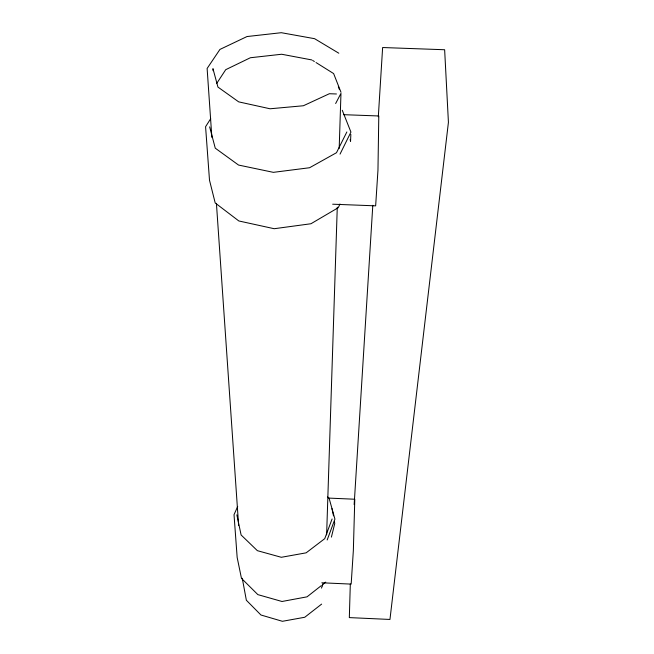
<?xml version="1.0" encoding="UTF-8"?>
<svg xmlns="http://www.w3.org/2000/svg" width="654" height="654" viewBox="0 0 654 654"><rect width="100%" height="100%" fill="white"/><g stroke="black" fill="none" stroke-linecap="round" stroke-linejoin="round"><path stroke-width="0.98" d="M350.315 583.989L349.326 617.605L389.956 619.452L448.423 122.314L444.638 49.745L382.631 47.529L378.314 116.747M326.624 534.849L337.276 207.195M339.181 148.474L340.971 93.359L335.649 103.52M341.004 92.296L333.622 73.567L316.029 62.547M350.838 134.422L350.552 141.329L350.135 139.531M354.157 504.577L372.805 205.307M331.406 537.122L334.734 523.568L334.464 521.867M322.128 585.829L322.757 584.104M321.49 588.11L323.051 583.801M327.172 539.975L334.922 519.112L329.101 498.274L327.638 496.975M332.085 518.99L324.744 538.659L306.146 552.834L281.318 557.29L257.365 550.668L241.113 534.98L236.846 514.829M237.696 506.433L234.026 514.706L237.157 557.429L241.457 578.34L257.856 594.625L282.005 601.484L307.028 596.84L321.114 585.771M339.99 203.999L338.249 207.694L310.944 223.75L274.198 228.72L238.833 220.962L215.207 202.969L209.501 180.234L205.577 126.713L210.678 118.717M340.031 154.131L350.936 132.1L342.271 110.273M346.857 131.953L336.491 152.717L309.579 167.735L273.372 172.345L238.538 165.053L215.264 148.172L209.632 126.86M216.736 83.385L225.728 69.676L250.384 57.74L281.653 54.249L311.868 59.947M323.444 583.94L325.766 582.117M321.637 604.1L304.748 617.262L282.414 621.3L260.946 615.005L246.354 600.241L242.266 578.25M336.45 93.98L329.379 93.726L303.382 105.752L270.045 108.777L238.677 101.861L217.937 87.072L212.959 68.67L213.09 70.714M343.734 114.687L378.789 115.971L377.963 170.146L375.649 205.847L332.657 204.203M328.373 498.078L354.787 499.231L353.348 550.521L351.173 584.104L321.85 582.788M338.805 53.211L314.582 38.684L281.31 32.7L247.024 36.542L219.94 49.418L207.122 68.466L211.871 137.422M312.702 60.462L314.361 61.509M338.331 86.802L339.467 89.614M331.987 508.616L333.499 515.842M216.417 203.337L238.636 525.587"/></g></svg>
